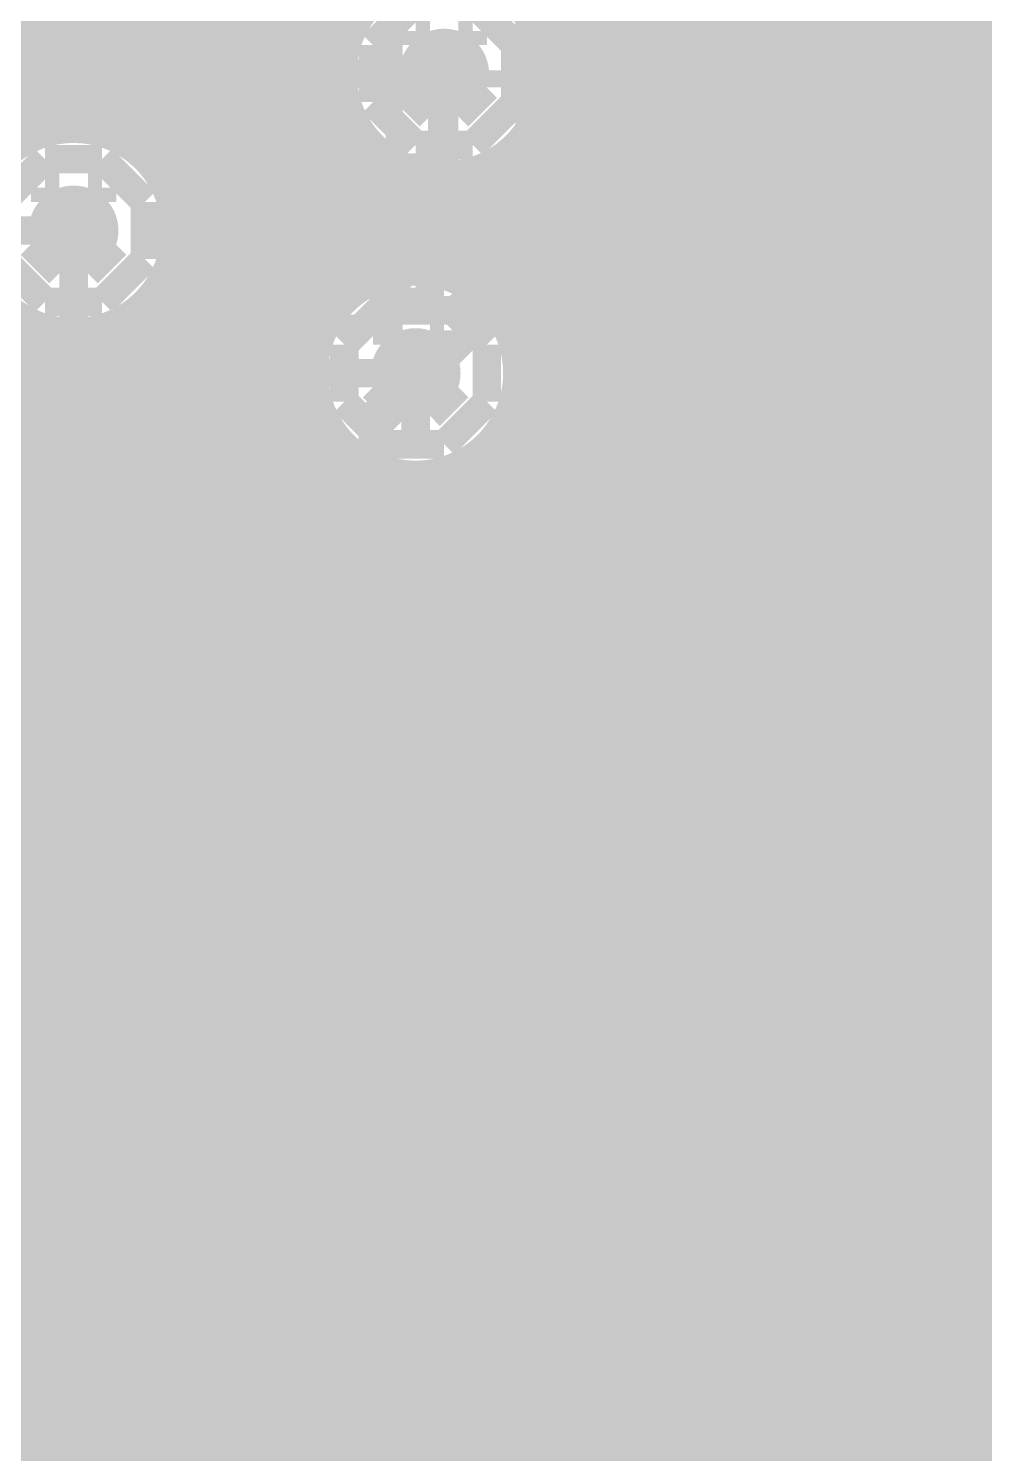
# Model space of a CAD drawing. Extents: x -5 to 157, y -120 to 103.
# Drawn here: x 63.61 to 72.13, y 44.99 to 57.68 of the extents above; entities that cross this region are included whole.
import ezdxf

# ---------------------------------------------------------------- set-up
doc = ezdxf.new("R2010")
doc.units = 0
doc.header["$MEASUREMENT"] = 0
doc.layers.get('0').update_dxf_attribs({"linetype": 'CONTINUOUS'})
for name, color, linetype in [('22-304-2_BOT', 7, 'CONTINUOUS'), ('22-304-2_DRD', 7, 'CONTINUOUS'), ('22-304-2_DRL', 2, 'CONTINUOUS'), ('22-304-2_IN1', 4, 'CONTINUOUS'), ('22-304-2_IN2', 3, 'CONTINUOUS'), ('22-304-2_SMT', 10, 'CONTINUOUS'), ('22-304-2_SPT', 9, 'CONTINUOUS'), ('22-304-2_SST', 11, 'CONTINUOUS'), ('22-304-2_TOP', 13, 'CONTINUOUS'), ('THRUHOLE_TAP', 7, 'CONTINUOUS')]:
    doc.layers.add(name, color=color, linetype=linetype)

# ---------------------------------------------------------------- blocks, each defined once
blk = doc.blocks.new('ROUND_39')
at = {"const_width": 0.40005}
blk.add_lwpolyline([(-0.200024, 0, 1), (0.200024, 0, 1)], format="xyb", close=True, dxfattribs=at)
blk = doc.blocks.new('ROUND_87')
at = {"const_width": 0.10033}
blk.add_lwpolyline([(-0.050164, 0, 1), (0.050164, 0, 1)], format="xyb", close=True, dxfattribs=at)
blk = doc.blocks.new('ROUND_88')
at = {"const_width": 0.10033}
blk.add_lwpolyline([(-0.050164, 0, 1), (0.050164, 0, 1)], format="xyb", close=True, dxfattribs=at)
blk = doc.blocks.new('ROUND_42')
at = {"const_width": 0.40005}
blk.add_lwpolyline([(-0.200024, 0, 1), (0.200024, 0, 1)], format="xyb", close=True, dxfattribs=at)
blk = doc.blocks.new('ROUND_38')
at = {"const_width": 0.40005}
blk.add_lwpolyline([(-0.200024, 0, 1), (0.200024, 0, 1)], format="xyb", close=True, dxfattribs=at)
blk = doc.blocks.new('RECTANGLE_3')
blk.add_solid([(0.4826, 0.4064), (0.4826, -0.4064), (-0.4826, 0.4064), (-0.4826, -0.4064)])
blk = doc.blocks.new('RECTANGLE_15')
blk.add_solid([(0.36957, 2.0447), (0.36957, -2.0447), (-0.36957, 2.0447), (-0.36957, -2.0447)])
blk = doc.blocks.new('ROUND_80')
at = {"const_width": 0.10033}
blk.add_lwpolyline([(-0.050164, 0, 1), (0.050164, 0, 1)], format="xyb", close=True, dxfattribs=at)

msp = doc.modelspace()

# ---------------------------------------------------------------- linework, layer by layer
at = {"layer": '22-304-2_BOT', "const_width": 0.254}
for points in [[(68.834, 59.944), (68.834, 45.847)], [(69.0626, 59.944), (69.0626, 45.847)], [(69.2912, 59.944), (69.2912, 45.847)], [(69.5198, 59.944), (69.5198, 45.847)], [(69.7484, 59.944), (69.7484, 45.847)], [(69.977, 59.944), (69.977, 45.847)], [(70.2056, 59.944), (70.2056, 45.847)], [(70.4342, 59.944), (70.4342, 45.847)], [(70.6628, 59.944), (70.6628, 45.847)], [(70.8914, 59.944), (70.8914, 45.847)], [(71.12, 59.944), (71.12, 45.847)], [(71.3486, 59.944), (71.3486, 45.847)], [(71.5772, 59.944), (71.5772, 45.847)], [(71.8058, 59.944), (71.8058, 45.847)], [(72.0344, 59.944), (72.0344, 45.847)], [(68.6054, 59.84494), (68.6054, 45.847)], [(68.1482, 59.67476), (68.1482, 57.62498)], [(68.3768, 59.72302), (68.3768, 45.847)], [(74.1934, 57.7596), (68.07708, 57.7596)], [(74.30516, 57.531), (68.18122, 57.531)], [(57.023, 57.277), (67.31, 57.277)], [(74.52614, 57.3024), (68.21678, 57.3024)], [(94.91472, 57.0738), (68.19392, 57.0738)], [(68.1482, 56.92902), (68.1482, 45.847)], [(94.869, 56.8452), (68.10756, 56.8452)], [(66.6623, 56.642), (64.50076, 56.642)], [(66.6877, 56.6166), (64.53886, 56.6166)], [(64.7192, 56.642), (64.7192, 56.44388)], [(64.9478, 56.642), (64.9478, 55.245)], [(65.1764, 56.642), (65.1764, 55.245)], [(65.405, 56.642), (65.405, 55.245)], [(65.6336, 56.642), (65.6336, 55.245)], [(65.8622, 56.642), (65.8622, 55.245)], [(66.0908, 56.642), (66.0908, 55.245)], [(66.3194, 56.642), (66.3194, 55.245)], [(66.548, 56.642), (66.548, 55.36184)], [(67.9196, 56.6039), (67.9196, 54.8894)], [(94.83598, 56.6166), (67.9323, 56.6166)], [(66.7766, 56.54294), (66.7766, 55.4736)], [(67.12712, 56.388), (64.75984, 56.388)], [(67.0052, 56.42102), (67.0052, 55.51678)], [(67.2338, 56.37276), (67.2338, 55.499)], [(67.4624, 56.38292), (67.4624, 55.42026)], [(94.81312, 56.388), (67.49288, 56.388)], [(67.691, 56.45404), (67.691, 55.2577)], [(94.80042, 56.1594), (64.8716, 56.1594)], [(49.53, 55.88), (64.008, 55.88)], [(94.79788, 55.9308), (64.91478, 55.9308)], [(94.80804, 55.7022), (64.897, 55.7022)], [(66.7766, 55.4736), (64.81826, 55.4736)], [(94.82582, 55.4736), (67.3354, 55.4736)], [(66.4083, 55.245), (64.6557, 55.245)], [(66.4083, 55.245), (64.6557, 55.245)], [(64.7192, 55.31612), (64.7192, 55.245)], [(94.8563, 55.245), (67.7037, 55.245)], [(94.89694, 55.0164), (67.86626, 55.0164)], [(94.94774, 54.7878), (67.945, 54.7878)], [(55.88, 54.61), (67.056, 54.61)], [(95.01124, 54.5592), (67.96278, 54.5592)], [(95.0849, 54.3306), (67.9196, 54.3306)], [(67.9196, 54.3306), (67.9196, 45.847)], [(95.17126, 54.102), (67.80784, 54.102)], [(66.4083, 53.975), (56.5277, 53.975)], [(63.5762, 53.975), (63.5762, 45.847)], [(63.8048, 53.975), (63.8048, 45.847)], [(64.0334, 53.975), (64.0334, 45.847)], [(64.262, 53.975), (64.262, 45.847)], [(64.4906, 53.975), (64.4906, 45.847)], [(64.7192, 53.975), (64.7192, 45.847)], [(64.9478, 53.975), (64.9478, 45.847)], [(65.1764, 53.975), (65.1764, 45.847)], [(65.405, 53.975), (65.405, 45.847)], [(65.6336, 53.975), (65.6336, 45.847)], [(65.8622, 53.975), (65.8622, 45.847)], [(66.0908, 53.975), (66.0908, 45.847)], [(66.3194, 53.975), (66.3194, 45.847)], [(67.691, 53.9623), (67.691, 45.847)], [(66.52514, 53.8734), (56.41086, 53.8734)], [(66.548, 53.85816), (66.548, 45.847)], [(95.27286, 53.8734), (67.58686, 53.8734)], [(66.7766, 53.7464), (66.7766, 45.847)], [(67.0052, 53.70322), (67.0052, 45.847)], [(67.2338, 53.71846), (67.2338, 45.847)], [(67.4624, 53.7972), (67.4624, 45.847)], [(95.38716, 53.6448), (48.641, 53.6448)], [(95.5167, 53.4162), (48.641, 53.4162)], [(95.66402, 53.1876), (48.641, 53.1876)], [(95.82912, 52.959), (48.641, 52.959)], [(96.01454, 52.7304), (48.641, 52.7304)], [(96.22536, 52.5018), (48.641, 52.5018)], [(96.46412, 52.2732), (48.641, 52.2732)], [(96.73844, 52.0446), (48.641, 52.0446)], [(97.05848, 51.816), (48.6029, 51.816)], [(97.44456, 51.5874), (48.49876, 51.5874)], [(97.93478, 51.3588), (48.63084, 51.3588)], [(98.65614, 51.1302), (54.32298, 51.1302)], [(106.3244, 50.9016), (54.6481, 50.9016)], [(106.3244, 50.673), (54.79796, 50.673)], [(106.3244, 50.4444), (54.86908, 50.4444)], [(118.745, 46.7614), (118.745, 46.609), (117.348, 45.212), (57.023, 45.212), (53.975, 48.26), (53.975, 50.292)], [(106.3244, 50.2158), (54.87924, 50.2158)], [(106.3244, 49.9872), (54.82844, 49.9872)], [(106.3244, 49.7586), (54.70906, 49.7586)], [(106.3244, 49.53), (54.61, 49.53)], [(106.3244, 49.3014), (54.61, 49.3014)], [(106.3244, 49.0728), (54.61, 49.0728)], [(106.3244, 48.8442), (54.61, 48.8442)], [(106.3244, 48.6156), (54.61, 48.6156)], [(106.3244, 48.387), (54.74462, 48.387)], [(106.3244, 48.1584), (54.97322, 48.1584)], [(106.3244, 47.9298), (55.20182, 47.9298)], [(81.27492, 47.7012), (59.69254, 47.7012)], [(80.97774, 47.4726), (59.99226, 47.4726)], [(80.81264, 47.244), (60.15482, 47.244)], [(80.7212, 47.0154), (60.24626, 47.0154)], [(80.6831, 46.7868), (60.28436, 46.7868)], [(80.69326, 46.5582), (60.2742, 46.5582)], [(80.75168, 46.3296), (60.21578, 46.3296)], [(80.87106, 46.101), (60.0964, 46.101)], [(81.10728, 45.847), (59.86018, 45.847)], [(81.0768, 45.8724), (59.89066, 45.8724)]]:
    msp.add_lwpolyline(points, dxfattribs=at)
for points in [[(68.21678, 57.277, 0.4142136), (67.31, 58.18378)], [(67.31, 56.37022, 0.4142136), (68.21678, 57.277)], [(64.91478, 55.88, 0.2544817), (64.5004, 56.64144)], [(66.6623, 56.642, 0.2014867), (67.31, 56.36995)], [(64.6557, 55.245, 0.1963405), (64.91505, 55.88)], [(67.056, 55.51678, 0.2014871), (66.40849, 55.24481)], [(67.96278, 54.61, 0.4142136), (67.056, 55.51678)], [(67.056, 53.70322, 0.4142136), (67.96278, 54.61)], [(66.4083, 53.975, 0.2014867), (67.056, 53.70295)]]:
    msp.add_lwpolyline(points, format="xyb", dxfattribs=at)
at = {"layer": '22-304-2_DRD', "const_width": 0.254}
for points in [[(67.056, 57.912), (66.675, 57.531)], [(67.945, 57.531), (67.564, 57.912)], [(67.056, 57.658), (67.056, 57.531)], [(67.183, 57.658), (67.056, 57.658)], [(67.183, 57.531), (67.183, 57.658)], [(67.437, 57.658), (67.437, 57.531)], [(67.564, 57.658), (67.437, 57.658)], [(67.564, 57.531), (67.564, 57.658)], [(66.675, 57.531), (66.675, 57.023)], [(67.056, 57.531), (67.183, 57.531)], [(67.437, 57.531), (67.564, 57.531)], [(67.945, 57.023), (67.945, 57.531)], [(67.183, 56.896), (66.929, 57.15)], [(67.691, 57.15), (67.437, 56.896)], [(66.675, 57.023), (67.056, 56.642)], [(67.564, 56.642), (67.945, 57.023)], [(67.437, 56.896), (67.183, 56.896)], [(67.056, 56.642), (67.564, 56.642)], [(63.754, 56.515), (63.373, 56.134)], [(64.262, 56.515), (63.754, 56.515)], [(64.643, 56.134), (64.262, 56.515)], [(66.929, 56.4388), (66.548, 56.0578)], [(66.929, 56.4388), (66.548, 56.0578)], [(67.437, 56.4388), (66.929, 56.4388)], [(67.437, 56.4388), (66.929, 56.4388)], [(67.818, 56.0578), (67.437, 56.4388)], [(67.818, 56.0578), (67.437, 56.4388)], [(63.754, 56.261), (63.754, 56.134)], [(63.881, 56.261), (63.754, 56.261)], [(63.881, 56.134), (63.881, 56.261)], [(64.135, 56.261), (64.135, 56.134)], [(64.262, 56.261), (64.135, 56.261)], [(64.262, 56.134), (64.262, 56.261)], [(63.754, 56.134), (63.881, 56.134)], [(64.135, 56.134), (64.262, 56.134)], [(64.643, 55.626), (64.643, 56.134)], [(66.929, 56.1848), (66.929, 56.0578)], [(67.056, 56.1848), (66.929, 56.1848)], [(66.929, 56.1848), (66.929, 56.0578)], [(67.056, 56.1848), (66.929, 56.1848)], [(67.056, 56.0578), (67.056, 56.1848)], [(67.056, 56.0578), (67.056, 56.1848)], [(67.31, 56.1848), (67.31, 56.0578)], [(67.437, 56.1848), (67.31, 56.1848)], [(67.31, 56.1848), (67.31, 56.0578)], [(67.437, 56.1848), (67.31, 56.1848)], [(67.437, 56.0578), (67.437, 56.1848)], [(67.437, 56.0578), (67.437, 56.1848)], [(66.548, 56.0578), (66.548, 55.5498)], [(66.548, 56.0578), (66.548, 55.5498)], [(66.929, 56.0578), (67.056, 56.0578)], [(66.929, 56.0578), (67.056, 56.0578)], [(67.31, 56.0578), (67.437, 56.0578)], [(67.31, 56.0578), (67.437, 56.0578)], [(67.818, 55.5498), (67.818, 56.0578)], [(67.818, 55.5498), (67.818, 56.0578)], [(63.881, 55.499), (63.627, 55.753)], [(64.389, 55.753), (64.135, 55.499)], [(63.373, 55.626), (63.754, 55.245)], [(64.262, 55.245), (64.643, 55.626)], [(67.056, 55.4228), (66.802, 55.6768)], [(67.056, 55.4228), (66.802, 55.6768)], [(67.564, 55.6768), (67.31, 55.4228)], [(67.564, 55.6768), (67.31, 55.4228)], [(64.135, 55.499), (63.881, 55.499)], [(66.548, 55.5498), (66.929, 55.1688)], [(66.548, 55.5498), (66.929, 55.1688)], [(67.437, 55.1688), (67.818, 55.5498)], [(67.437, 55.1688), (67.818, 55.5498)], [(67.31, 55.4228), (67.056, 55.4228)], [(67.31, 55.4228), (67.056, 55.4228)], [(63.754, 55.245), (64.262, 55.245)], [(66.802, 55.245), (66.421, 54.864)], [(67.31, 55.245), (66.802, 55.245)], [(67.691, 54.864), (67.31, 55.245)], [(66.929, 55.1688), (67.437, 55.1688)], [(66.929, 55.1688), (67.437, 55.1688)], [(66.802, 54.991), (66.802, 54.864)], [(66.929, 54.991), (66.802, 54.991)], [(66.929, 54.864), (66.929, 54.991)], [(67.183, 54.991), (67.183, 54.864)], [(67.31, 54.991), (67.183, 54.991)], [(67.31, 54.864), (67.31, 54.991)], [(66.421, 54.864), (66.421, 54.356)], [(66.802, 54.864), (66.929, 54.864)], [(67.183, 54.864), (67.31, 54.864)], [(67.691, 54.356), (67.691, 54.864)], [(66.929, 54.229), (66.675, 54.483)], [(67.437, 54.483), (67.183, 54.229)], [(66.421, 54.356), (66.802, 53.975)], [(67.31, 53.975), (67.691, 54.356)], [(67.183, 54.229), (66.929, 54.229)], [(66.802, 53.975), (67.31, 53.975)]]:
    msp.add_lwpolyline(points, dxfattribs=at)
at = {"layer": '22-304-2_IN1', "const_width": 0.254}
for points in [[(63.7032, 64.643), (63.7032, 56.73344)], [(63.9318, 64.643), (63.9318, 56.78424)], [(64.1604, 64.643), (64.1604, 56.77408)], [(64.389, 64.643), (64.389, 56.70296)], [(64.6176, 64.643), (64.6176, 56.5531)], [(64.8462, 64.643), (64.8462, 56.22798)], [(65.0748, 64.643), (65.0748, 44.27474)], [(65.3034, 64.643), (65.3034, 44.33316)], [(65.532, 64.643), (65.532, 44.32808)], [(65.7606, 64.643), (65.7606, 44.26458)], [(65.9892, 64.643), (65.9892, 44.12488)], [(66.2178, 64.643), (66.2178, 54.95798)], [(66.4464, 64.643), (66.4464, 57.5564)], [(69.1896, 64.643), (69.1896, 33.782)], [(69.4182, 64.643), (69.4182, 33.782)], [(69.6468, 64.643), (69.6468, 43.77944)], [(69.8754, 64.643), (69.8754, 44.10202)], [(70.104, 64.643), (70.104, 44.25442)], [(70.3326, 64.643), (70.3326, 44.32554)], [(70.5612, 64.643), (70.5612, 44.3357)], [(70.7898, 64.643), (70.7898, 44.2849)], [(71.0184, 64.643), (71.0184, 44.16552)], [(71.247, 64.643), (71.247, 43.92422)], [(71.4756, 64.643), (71.4756, 40.85082)], [(71.7042, 64.643), (71.7042, 40.78732)], [(71.9328, 64.643), (71.9328, 40.67302)], [(72.1614, 64.643), (72.1614, 40.4876)], [(68.961, 60.39612), (68.961, 33.782)], [(68.7324, 59.9567), (68.7324, 43.88104)], [(68.5038, 59.78144), (68.5038, 44.1452)], [(68.2752, 59.69508), (68.2752, 44.27474)], [(66.48704, 57.658), (57.84596, 57.658)], [(74.23404, 57.658), (68.13296, 57.658)], [(66.41592, 57.4294), (57.91708, 57.4294)], [(74.3839, 57.4294), (68.20408, 57.4294)], [(66.40576, 57.2008), (57.92724, 57.2008)], [(74.70902, 57.2008), (68.21424, 57.2008)], [(66.4464, 56.9976), (66.4464, 56.33466)], [(66.45402, 56.9722), (57.87644, 56.9722)], [(96.42856, 56.9722), (68.16344, 56.9722)], [(63.7286, 56.7436), (57.75706, 56.7436)], [(66.57594, 56.7436), (64.2874, 56.7436)], [(96.37268, 56.7436), (68.04406, 56.7436)], [(68.0466, 56.74614), (68.0466, 56.0832)], [(66.675, 56.6293), (66.675, 56.55564)], [(66.61912, 56.515), (64.6557, 56.515)], [(96.3295, 56.515), (67.80276, 56.515)], [(67.818, 56.52516), (67.818, 56.4515)], [(66.41338, 56.2864), (64.81826, 56.2864)], [(96.3041, 56.2864), (67.95008, 56.2864)], [(66.31178, 56.0578), (64.897, 56.0578)], [(96.2914, 56.0578), (68.05422, 56.0578)], [(66.27622, 55.8292), (64.91478, 55.8292)], [(96.29648, 55.8292), (68.08978, 55.8292)], [(66.29908, 55.6006), (64.8716, 55.6006)], [(96.31426, 55.6006), (68.06692, 55.6006)], [(64.8462, 55.53202), (64.8462, 44.1452)], [(68.0466, 55.5244), (68.0466, 44.33316)], [(66.38544, 55.372), (64.75984, 55.372)], [(96.34728, 55.372), (67.98056, 55.372)], [(64.6176, 55.2069), (64.6176, 44.19854)], [(66.32194, 55.1434), (64.53886, 55.1434)], [(96.39808, 55.1434), (67.8053, 55.1434)], [(67.818, 55.1561), (67.818, 55.10276)], [(63.7032, 55.02402), (63.7032, 44.22902)], [(63.9318, 54.97576), (63.9318, 44.31538)], [(64.1604, 54.98592), (64.1604, 44.33824)], [(64.389, 55.05704), (64.389, 44.30268)], [(66.20002, 54.9148), (56.73344, 54.9148)], [(96.46412, 54.9148), (67.90944, 54.9148)], [(66.15176, 54.6862), (56.78424, 54.6862)], [(96.54794, 54.6862), (67.96024, 54.6862)], [(66.16192, 54.4576), (56.77408, 54.4576)], [(96.64954, 54.4576), (67.95008, 54.4576)], [(66.23304, 54.229), (56.70296, 54.229)], [(66.2178, 54.26202), (66.2178, 44.21378)], [(96.77146, 54.229), (67.87896, 54.229)], [(67.818, 54.11724), (67.818, 44.32808)], [(66.3829, 54.0004), (56.5531, 54.0004)], [(66.4464, 53.9369), (66.4464, 44.30776)], [(96.91624, 54.0004), (67.7291, 54.0004)], [(67.5894, 53.87594), (67.5894, 44.26458)], [(66.70802, 53.7718), (56.22798, 53.7718)], [(66.675, 53.78704), (66.675, 44.33824)], [(66.9036, 53.71592), (66.9036, 44.30776)], [(67.1322, 53.70576), (67.1322, 44.21378)], [(67.3608, 53.75402), (67.3608, 44.12488)], [(97.08896, 53.7718), (67.40398, 53.7718)], [(97.2947, 53.5432), (43.10888, 53.5432)], [(97.54108, 53.3146), (43.31208, 53.3146)], [(97.84588, 53.086), (43.41622, 53.086)], [(98.23958, 52.8574), (43.45178, 52.8574)], [(98.82886, 52.6288), (43.42892, 52.6288)], [(138.684, 52.4002), (43.34256, 52.4002)], [(138.684, 52.1716), (43.1673, 52.1716)], [(138.684, 51.943), (42.72788, 51.943)], [(138.684, 51.7144), (33.55086, 51.7144)], [(138.684, 51.4858), (48.32858, 51.4858)], [(138.684, 51.2572), (48.7807, 51.2572)], [(108.00588, 51.0286), (54.50586, 51.0286)], [(107.74172, 50.8), (54.72684, 50.8)], [(107.61218, 50.5714), (54.8386, 50.5714)], [(107.5563, 50.3428), (54.88178, 50.3428)], [(107.55884, 50.1142), (54.864, 50.1142)], [(107.62234, 49.8856), (54.78526, 49.8856)], [(107.76204, 49.657), (54.6227, 49.657)], [(108.05414, 49.4284), (54.2544, 49.4284)], [(138.684, 49.1998), (48.84928, 49.1998)], [(128.72212, 48.9712), (49.04994, 48.9712)], [(128.51638, 48.7426), (49.17186, 48.7426)], [(128.41478, 48.514), (49.24298, 48.514)], [(128.37922, 48.2854), (49.27092, 48.2854)], [(128.40208, 48.0568), (49.25568, 48.0568)], [(128.48844, 47.8282), (49.1998, 47.8282)], [(81.11744, 47.5996), (59.85256, 47.5996)], [(80.89392, 47.371), (60.07608, 47.371)], [(80.76438, 47.1424), (60.20308, 47.1424)], [(80.69834, 46.9138), (60.26912, 46.9138)], [(80.6831, 46.6852), (60.2869, 46.6852)], [(80.71358, 46.4566), (60.25388, 46.4566)], [(80.7974, 46.228), (60.17006, 46.228)], [(80.94726, 45.9994), (60.0202, 45.9994)], [(81.21904, 45.7708), (59.74842, 45.7708)], [(105.32364, 45.5422), (22.4155, 45.5422)], [(138.684, 45.3136), (22.52726, 45.3136)], [(88.02624, 45.085), (22.75586, 45.085)]]:
    msp.add_lwpolyline(points, dxfattribs=at)
for points in [[(67.31, 58.18378, 0.4142136), (66.40322, 57.277)], [(68.21678, 57.277, 0.4142136), (67.31, 58.18378)], [(66.40322, 57.277, 0.2195798), (66.72155, 56.58709)], [(67.76974, 56.49468, 0.2658872), (68.2174, 57.277)], [(64.008, 56.78678, 0.4142136), (63.10122, 55.88)], [(64.91478, 55.88, 0.4142136), (64.008, 56.78678)], [(66.72072, 56.58612, 0.2652422), (66.27431, 55.8038)], [(66.72072, 56.58612, 0.2652422), (66.27431, 55.8038)], [(68.08978, 55.8038, 0.2201383), (67.76998, 56.49496)], [(68.08978, 55.8038, 0.2201383), (67.76998, 56.49496)], [(63.10122, 55.88, 0.4142136), (64.008, 54.97322)], [(64.008, 54.97322, 0.4142136), (64.91478, 55.88)], [(66.27622, 55.8038, 0.1554025), (66.44324, 55.27938)], [(66.27622, 55.8038, 0.1554025), (66.44324, 55.27938)], [(67.79514, 55.13578, 0.2102747), (68.08907, 55.8038)], [(67.79514, 55.13578, 0.2102747), (68.08907, 55.8038)], [(66.44132, 55.27802, 0.2097363), (66.14821, 54.61)], [(67.96278, 54.61, 0.1552318), (67.7961, 55.13392)], [(66.14922, 54.61, 0.4142136), (67.056, 53.70322)], [(67.056, 53.70322, 0.4142136), (67.96278, 54.61)]]:
    msp.add_lwpolyline(points, format="xyb", dxfattribs=at)
at = {"layer": '22-304-2_IN2', "const_width": 0.254}
for points in [[(72.0344, 91.48826), (72.0344, 40.74668)], [(71.8058, 91.34602), (71.8058, 40.87368)], [(63.8048, 67.40652), (63.8048, 56.88584)], [(63.5762, 67.07886), (63.5762, 56.80964)], [(69.5198, 65.37452), (69.5198, 29.718)], [(69.2912, 65.04686), (69.2912, 29.718)], [(71.5772, 63.53302), (71.5772, 40.94988)], [(69.7484, 63.32728), (69.7484, 29.718)], [(69.977, 63.07328), (69.977, 40.21582)], [(71.3486, 63.16726), (71.3486, 40.98798)], [(71.12, 62.98946), (71.12, 40.98798)], [(70.2056, 62.93866), (70.2056, 40.54348)], [(70.4342, 62.87008), (70.4342, 40.73906)], [(70.6628, 62.85484), (70.6628, 40.8686)], [(70.8914, 62.89294), (70.8914, 40.94734)], [(66.0908, 62.72784), (66.0908, 54.95798)], [(66.3194, 62.76594), (66.3194, 57.5437)], [(69.0626, 60.30976), (69.0626, 29.718)], [(65.8622, 60.05322), (65.8622, 42.60596)], [(64.0334, 59.84748), (64.0334, 56.90616)], [(68.834, 59.89066), (68.834, 29.718)], [(65.6336, 59.68746), (65.6336, 42.44594)], [(68.6054, 59.7027), (68.6054, 29.718)], [(64.262, 59.59348), (64.262, 56.87314)], [(68.3768, 59.59856), (68.3768, 29.718)], [(64.4906, 59.45886), (64.4906, 56.78424)], [(65.1764, 59.41314), (65.1764, 29.718)], [(65.405, 59.50966), (65.405, 42.13098)], [(64.7192, 59.39028), (64.7192, 56.61914)], [(64.9478, 59.37504), (64.9478, 56.29148)], [(66.40322, 57.7596), (57.92724, 57.7596)], [(74.06894, 57.7596), (68.21424, 57.7596)], [(66.31432, 57.531), (58.01614, 57.531)], [(74.16546, 57.531), (68.30314, 57.531)], [(66.28384, 57.3024), (58.04916, 57.3024)], [(74.34326, 57.3024), (68.33616, 57.3024)], [(66.30416, 57.0738), (58.02884, 57.0738)], [(66.3194, 57.00776), (66.3194, 55.32374)], [(74.70902, 57.0738), (68.31584, 57.0738)], [(63.66002, 56.8452), (57.95264, 56.8452)], [(66.37782, 56.8452), (64.35598, 56.8452)], [(96.27362, 56.8452), (68.23964, 56.8452)], [(66.52514, 56.6166), (64.72174, 56.6166)], [(96.22536, 56.6166), (68.09486, 56.6166)], [(68.1482, 56.68518), (68.1482, 29.718)], [(66.548, 56.58866), (66.548, 55.50154)], [(66.79692, 56.388), (64.89954, 56.388)], [(66.7766, 56.4007), (66.7766, 55.59806)], [(96.19488, 56.388), (67.82308, 56.388)], [(67.9196, 56.4515), (67.9196, 55.16372)], [(67.0052, 56.29656), (67.0052, 55.63362)], [(67.2338, 56.25338), (67.2338, 55.62092)], [(67.4624, 56.261), (67.4624, 55.55234)], [(67.691, 56.3245), (67.691, 55.41518)], [(96.1771, 56.1594), (64.99606, 56.1594)], [(96.17456, 55.9308), (65.03162, 55.9308)], [(96.18472, 55.7022), (65.01892, 55.7022)], [(64.9478, 55.46852), (64.9478, 29.718)], [(66.50228, 55.4736), (64.95034, 55.4736)], [(96.21266, 55.4736), (67.60972, 55.4736)], [(66.24828, 55.245), (64.81318, 55.245)], [(96.2533, 55.245), (67.86118, 55.245)], [(64.7192, 55.14086), (64.7192, 29.718)], [(64.4906, 54.97322), (64.4906, 29.718)], [(66.11366, 55.0164), (64.56172, 55.0164)], [(96.30918, 55.0164), (67.99834, 55.0164)], [(63.5762, 54.94782), (63.5762, 29.718)], [(63.8048, 54.87416), (63.8048, 29.718)], [(64.0334, 54.85384), (64.0334, 29.718)], [(64.262, 54.88432), (64.262, 29.718)], [(66.04508, 54.7878), (56.89092, 54.7878)], [(96.38284, 54.7878), (68.06692, 54.7878)], [(66.02984, 54.5592), (56.90362, 54.5592)], [(96.47174, 54.5592), (68.07962, 54.5592)], [(66.06794, 54.3306), (56.86806, 54.3306)], [(96.58096, 54.3306), (68.04406, 54.3306)], [(66.0908, 54.26202), (66.0908, 42.69232)], [(66.16446, 54.102), (56.77154, 54.102)], [(96.7105, 54.102), (67.94754, 54.102)], [(67.9196, 54.05628), (67.9196, 29.718)], [(66.34226, 53.8734), (56.59374, 53.8734)], [(66.3194, 53.89626), (66.3194, 42.72026)], [(96.8629, 53.8734), (67.76974, 53.8734)], [(66.548, 53.71846), (66.548, 42.69994)], [(67.691, 53.80228), (67.691, 29.718)], [(66.70802, 53.6448), (56.22798, 53.6448)], [(66.7766, 53.62194), (66.7766, 42.6212)], [(67.0052, 53.58384), (67.0052, 42.47134)], [(67.2338, 53.59908), (67.2338, 42.1894)], [(97.0407, 53.6448), (67.40398, 53.6448)], [(67.4624, 53.66766), (67.4624, 29.718)], [(97.25406, 53.4162), (33.36798, 53.4162)], [(97.5106, 53.1876), (33.73374, 53.1876)], [(97.82302, 52.959), (33.91154, 52.959)], [(98.22942, 52.7304), (34.00806, 52.7304)], [(98.84156, 52.5018), (34.04362, 52.5018)], [(105.79608, 52.2732), (34.03092, 52.2732)], [(105.78084, 52.0446), (33.96234, 52.0446)], [(105.81894, 51.816), (33.82518, 51.816)], [(105.91546, 51.5874), (48.40224, 51.5874)], [(106.09326, 51.3588), (48.8442, 51.3588)], [(106.45902, 51.1302), (54.56682, 51.1302)], [(109.23778, 50.9016), (54.8005, 50.9016)], [(109.46638, 50.673), (54.9275, 50.673)], [(109.69498, 50.4444), (54.98846, 50.4444)], [(109.92358, 50.2158), (54.99862, 50.2158)], [(110.15218, 49.9872), (54.95544, 49.9872)], [(110.38078, 49.7586), (54.8513, 49.7586)], [(110.60938, 49.53), (54.6608, 49.53)], [(110.83798, 49.3014), (54.2417, 49.3014)], [(111.06658, 49.0728), (49.12106, 49.0728)], [(111.29518, 48.8442), (49.25822, 48.8442)], [(111.52378, 48.6156), (49.3395, 48.6156)], [(111.75238, 48.387), (49.38268, 48.387)], [(111.98098, 48.1584), (49.38522, 48.1584)], [(81.59242, 47.9298), (59.37758, 47.9298)], [(81.05394, 47.7012), (59.91352, 47.7012)], [(80.8228, 47.4726), (60.1472, 47.4726)], [(80.68056, 47.244), (60.2869, 47.244)], [(80.59928, 47.0154), (60.36818, 47.0154)], [(80.56626, 46.7868), (60.40374, 46.7868)], [(80.57388, 46.5582), (60.39358, 46.5582)], [(80.62722, 46.3296), (60.34024, 46.3296)], [(80.73136, 46.101), (60.2361, 46.101)], [(80.90408, 45.8724), (60.06592, 45.8724)], [(81.20126, 45.6438), (59.7662, 45.6438)], [(105.29062, 45.4152), (17.36852, 45.4152)], [(87.96528, 45.1866), (17.59712, 45.1866)], [(87.71128, 44.958), (17.82572, 44.958)]]:
    msp.add_lwpolyline(points, dxfattribs=at)
for points in [[(67.31, 58.30316, 0.4142136), (66.28384, 57.277)], [(68.33616, 57.277, 0.4142136), (67.31, 58.30316)], [(66.28384, 57.277, 0.4142136), (67.31, 56.25084)], [(67.31, 56.25084, 0.4142136), (68.33616, 57.277)], [(64.008, 56.90616, 0.4142136), (62.98184, 55.88)], [(65.03416, 55.88, 0.4142136), (64.008, 56.90616)], [(62.98184, 55.88, 0.4142136), (64.008, 54.85384)], [(64.008, 54.85384, 0.4142136), (65.03416, 55.88)], [(67.056, 55.63616, 0.4142136), (66.02984, 54.61)], [(68.08216, 54.61, 0.4142136), (67.056, 55.63616)], [(66.02984, 54.61, 0.4142136), (67.056, 53.58384)], [(67.056, 53.58384, 0.4142136), (68.08216, 54.61)]]:
    msp.add_lwpolyline(points, format="xyb", dxfattribs=at)
at = {"layer": '22-304-2_SST', "const_width": 0.1524}
for points in [[(66.8655, 55.0545), (66.8655, 57.9755), (65.2272, 57.9755), (65.2272, 55.0545), (66.8655, 55.0545)], [(67.40906, 56.7563), (67.24142, 56.81726), (67.24142, 57.17286), (67.40906, 57.23128), (68.08724, 57.23128), (68.25742, 57.17286), (68.25742, 56.81726), (68.08724, 56.7563)], [(67.74942, 55.97906), (67.91706, 55.9181), (68.08724, 55.9181), (68.25742, 55.97906), (68.25742, 56.33466), (68.08724, 56.39308), (67.91706, 56.39308), (67.74942, 56.33466), (67.74942, 55.97906), (67.57924, 55.9181), (67.40906, 55.9181), (67.24142, 55.97906), (67.24142, 56.33466), (67.40906, 56.39308), (67.57924, 56.39308), (67.74942, 56.33466)], [(69.40042, 54.356), (69.40042, 54.18582), (69.46138, 54.01818), (69.6976, 54.01818), (69.75602, 54.18582), (69.75602, 55.03418)], [(69.81698, 55.03418), (69.57822, 55.03418)], [(70.1802, 54.18582), (70.23862, 54.01818), (70.59422, 54.01818), (70.65518, 54.18582), (70.65518, 54.52618), (70.5358, 54.69382), (70.1802, 54.69382), (70.1802, 55.03418), (70.65518, 55.03418)], [(63.9318, 52.48656), (64.3382, 52.48656), (64.3382, 52.58816), (63.9318, 52.58816), (63.9318, 52.48656), (63.9318, 51.66106)], [(64.3382, 51.66106), (64.3382, 52.48656)], [(65.2018, 52.48656), (65.6082, 52.48656), (65.6082, 52.58816), (65.2018, 52.58816), (65.2018, 52.48656), (65.2018, 51.66106)], [(65.6082, 51.66106), (65.6082, 52.48656)], [(66.4718, 52.48656), (66.8782, 52.48656), (66.8782, 52.58816), (66.4718, 52.58816), (66.4718, 52.48656), (66.4718, 51.66106)], [(66.8782, 51.66106), (66.8782, 52.48656)], [(67.7418, 52.48656), (68.1482, 52.48656), (68.1482, 52.58816), (67.7418, 52.58816), (67.7418, 52.48656), (67.7418, 51.66106)], [(68.1482, 51.66106), (68.1482, 52.48656)], [(69.0118, 52.48656), (69.4182, 52.48656), (69.4182, 52.58816), (69.0118, 52.58816), (69.0118, 52.48656), (69.0118, 51.66106)], [(69.4182, 52.16906), (69.4182, 52.48656)], [(70.2818, 52.48656), (70.6882, 52.48656), (70.6882, 52.58816), (70.2818, 52.58816), (70.2818, 52.48656), (70.2818, 52.16906)], [(70.6882, 52.16906), (70.6882, 52.48656)], [(71.5518, 52.48656), (71.9582, 52.48656), (71.9582, 52.58816), (71.5518, 52.58816), (71.5518, 52.48656), (71.5518, 52.16906)], [(71.9582, 51.66106), (71.9582, 52.48656)], [(69.215, 51.66106), (69.215, 52.16906), (71.755, 52.16906), (71.755, 51.66106)], [(54.991, 50.22596), (54.991, 51.66106), (55.89524, 51.66106), (59.69, 51.66106), (81.28, 51.66106), (85.07476, 51.66106), (85.07476, 51.36896)], [(61.1378, 50.54346), (79.82966, 50.54346)], [(64.3382, 49.56556), (64.3382, 49.36236), (64.3382, 49.26076), (63.9318, 49.26076), (63.9318, 49.36236), (63.9318, 49.56556), (63.9318, 49.66716), (64.3382, 49.66716), (64.3382, 49.56556), (63.9318, 49.56556)], [(65.6082, 49.56556), (65.6082, 49.36236), (65.6082, 49.26076), (65.2018, 49.26076), (65.2018, 49.36236), (65.2018, 49.56556), (65.2018, 49.66716), (65.6082, 49.66716), (65.6082, 49.56556), (65.2018, 49.56556)], [(66.8782, 49.56556), (66.8782, 49.36236), (66.8782, 49.26076), (66.4718, 49.26076), (66.4718, 49.36236), (66.4718, 49.56556), (66.4718, 49.66716), (66.8782, 49.66716), (66.8782, 49.56556), (66.4718, 49.56556)], [(68.1482, 49.56556), (68.1482, 49.36236), (68.1482, 49.26076), (67.7418, 49.26076), (67.7418, 49.36236), (67.7418, 49.56556), (67.7418, 49.66716), (68.1482, 49.66716), (68.1482, 49.56556), (67.7418, 49.56556)], [(69.4182, 49.56556), (69.4182, 49.36236), (69.4182, 49.26076), (69.0118, 49.26076), (69.0118, 49.36236), (69.0118, 49.56556), (69.0118, 49.66716), (69.4182, 49.66716), (69.4182, 49.56556), (69.0118, 49.56556)], [(70.6882, 49.56556), (70.6882, 49.36236), (70.6882, 49.26076), (70.2818, 49.26076), (70.2818, 49.36236), (70.2818, 49.56556), (70.2818, 49.66716), (70.6882, 49.66716), (70.6882, 49.56556), (70.2818, 49.56556)], [(71.9582, 49.56556), (71.9582, 49.36236), (71.9582, 49.26076), (71.5518, 49.26076), (71.5518, 49.36236), (71.5518, 49.56556), (71.5518, 49.66716), (71.9582, 49.66716), (71.9582, 49.56556), (71.5518, 49.56556)], [(64.3382, 49.36236), (63.9318, 49.36236)], [(65.6082, 49.36236), (65.2018, 49.36236)], [(66.8782, 49.36236), (66.4718, 49.36236)], [(68.1482, 49.36236), (67.7418, 49.36236)], [(69.4182, 49.36236), (69.0118, 49.36236)], [(70.6882, 49.36236), (70.2818, 49.36236)], [(71.9582, 49.36236), (71.5518, 49.36236)], [(64.3382, 48.29556), (64.3382, 48.09236), (64.3382, 47.99076), (63.9318, 47.99076), (63.9318, 48.09236), (63.9318, 48.29556), (63.9318, 48.39716), (64.3382, 48.39716), (64.3382, 48.29556), (63.9318, 48.29556)], [(65.6082, 48.29556), (65.6082, 48.09236), (65.6082, 47.99076), (65.2018, 47.99076), (65.2018, 48.09236), (65.2018, 48.29556), (65.2018, 48.39716), (65.6082, 48.39716), (65.6082, 48.29556), (65.2018, 48.29556)], [(66.8782, 48.29556), (66.8782, 48.09236), (66.8782, 47.99076), (66.4718, 47.99076), (66.4718, 48.09236), (66.4718, 48.29556), (66.4718, 48.39716), (66.8782, 48.39716), (66.8782, 48.29556), (66.4718, 48.29556)], [(68.1482, 48.29556), (68.1482, 48.09236), (68.1482, 47.99076), (67.7418, 47.99076), (67.7418, 48.09236), (67.7418, 48.29556), (67.7418, 48.39716), (68.1482, 48.39716), (68.1482, 48.29556), (67.7418, 48.29556)], [(69.4182, 48.29556), (69.4182, 48.09236), (69.4182, 47.99076), (69.0118, 47.99076), (69.0118, 48.09236), (69.0118, 48.29556), (69.0118, 48.39716), (69.4182, 48.39716), (69.4182, 48.29556), (69.0118, 48.29556)], [(70.6882, 48.29556), (70.6882, 48.09236), (70.6882, 47.99076), (70.2818, 47.99076), (70.2818, 48.09236), (70.2818, 48.29556), (70.2818, 48.39716), (70.6882, 48.39716), (70.6882, 48.29556), (70.2818, 48.29556)], [(71.9582, 48.29556), (71.9582, 48.09236), (71.9582, 47.99076), (71.5518, 47.99076), (71.5518, 48.09236), (71.5518, 48.29556), (71.5518, 48.39716), (71.9582, 48.39716), (71.9582, 48.29556), (71.5518, 48.29556)], [(64.3382, 48.09236), (63.9318, 48.09236)], [(65.6082, 48.09236), (65.2018, 48.09236)], [(66.8782, 48.09236), (66.4718, 48.09236)], [(68.1482, 48.09236), (67.7418, 48.09236)], [(69.4182, 48.09236), (69.0118, 48.09236)], [(70.6882, 48.09236), (70.2818, 48.09236)], [(71.9582, 48.09236), (71.5518, 48.09236)], [(69.215, 45.99686), (69.215, 47.11446), (61.1378, 47.11446)], [(63.373, 45.99686), (69.215, 45.99686), (69.215, 45.48886), (71.755, 45.48886), (71.755, 45.99686), (71.755, 47.11446), (79.8322, 47.11446)], [(64.3382, 45.17136), (64.3382, 45.06976), (63.9318, 45.06976), (63.9318, 45.17136), (64.3382, 45.17136), (64.3382, 45.99686)], [(63.9318, 45.99686), (63.9318, 45.17136)], [(65.6082, 45.17136), (65.6082, 45.06976), (65.2018, 45.06976), (65.2018, 45.17136), (65.6082, 45.17136), (65.6082, 45.99686)], [(65.2018, 45.99686), (65.2018, 45.17136)], [(66.8782, 45.17136), (66.8782, 45.06976), (66.4718, 45.06976), (66.4718, 45.17136), (66.8782, 45.17136), (66.8782, 45.99686)], [(66.4718, 45.99686), (66.4718, 45.17136)], [(68.1482, 45.17136), (68.1482, 45.06976), (67.7418, 45.06976), (67.7418, 45.17136), (68.1482, 45.17136), (68.1482, 45.99686)], [(67.7418, 45.99686), (67.7418, 45.17136)], [(69.0118, 45.99686), (69.0118, 45.17136)], [(71.9582, 45.17136), (71.9582, 45.06976), (71.5518, 45.06976), (71.5518, 45.17136), (71.9582, 45.17136), (71.9582, 45.99686)], [(83.439, 45.99686), (83.439, 45.48886), (85.979, 45.48886), (85.979, 45.99686), (85.07476, 45.99686), (81.28, 45.99686), (71.755, 45.99686)], [(69.4182, 45.17136), (69.4182, 45.06976), (69.0118, 45.06976), (69.0118, 45.17136), (69.4182, 45.17136), (69.4182, 45.48886)], [(70.6882, 45.17136), (70.6882, 45.06976), (70.2818, 45.06976), (70.2818, 45.17136), (70.6882, 45.17136), (70.6882, 45.48886)], [(70.2818, 45.48886), (70.2818, 45.17136)], [(71.5518, 45.48886), (71.5518, 45.17136)]]:
    msp.add_lwpolyline(points, dxfattribs=at)
at = {"layer": '22-304-2_TOP'}
for points, const_width in [([(65.405, 51.30546), (65.405, 53.975), (64.897, 54.483), (64.897, 57.531), (63.754, 58.674), (60.706, 58.674), (60.706, 61.722), (60.325, 62.103), (60.325, 62.1538)], 0.254), ([(66.675, 51.30546), (66.675, 54.102), (68.072, 55.499), (68.072, 60.579)], 0.254), ([(66.04, 58.9788), (66.04, 57.2262)], 0.254), ([(67.31, 57.277), (66.0908, 57.277), (66.04, 57.2262)], 0.254), ([(67.0306, 56.4134), (67.0306, 56.3118)], 0.254), ([(67.12712, 56.388), (67.0306, 56.388)], 0.254), ([(67.2338, 56.37276), (67.2338, 55.55742)], 0.254), ([(67.437, 56.37784), (67.437, 55.76062)], 0.254), ([(67.0306, 56.3118), (67.0306, 55.51678)], 0.254), ([(67.437, 56.1594), (67.0306, 56.1594)], 0.254), ([(64.008, 55.88), (64.008, 51.43246), (64.135, 51.30546)], 0.254), ([(66.04, 54.9529), (66.04, 55.8038)], 0.381), ([(66.9671, 55.8038), (66.04, 55.8038)], 0.381), ([(67.437, 55.9308), (67.0306, 55.9308)], 0.254), ([(67.183, 55.8038), (66.04, 55.8038)], 0.254), ([(66.04, 55.8038), (67.183, 55.8038)], 0.254), ([(67.437, 55.76062), (67.183, 55.50916)], 0.254), ([(67.37604, 55.7022), (67.0306, 55.7022)], 0.254), ([(67.056, 55.51678), (67.03061, 55.51643)], 0.254), ([(66.1924, 54.8894), (65.532, 54.8894)], 0.254), ([(65.532, 54.8894), (65.532, 54.74462)], 0.254), ([(65.6336, 54.8894), (65.6336, 54.64302)], 0.254), ([(65.8622, 54.8894), (65.8622, 54.41442)], 0.254), ([(66.0908, 54.8894), (66.0908, 54.47792)], 0.254), ([(66.16446, 54.7878), (65.532, 54.7878)], 0.254), ([(65.532, 54.74462), (65.85458, 54.42458)], 0.254), ([(66.14922, 54.61), (66.14957, 54.58461)], 0.254), ([(67.056, 54.61), (66.675, 54.229), (66.675, 54.102), (66.675, 51.30546)], 0.254), ([(66.13144, 54.5592), (65.71742, 54.5592)], 0.254), ([(66.04762, 54.3306), (65.93078, 54.3306)], 0.254), ([(66.04, 54.229), (66.04, 54.102)], 0.254), ([(66.04, 54.102), (66.04, 53.975)], 0.254), ([(66.04, 53.975), (66.04, 53.85816)], 0.254), ([(66.04, 53.975), (66.04, 53.85816)], 0.254), ([(64.135, 43.8658), (64.135, 46.355)], 0.381), ([(64.135, 46.355), (64.135, 43.43146)], 0.254), ([(65.405, 43.8658), (65.405, 46.355)], 0.381), ([(65.405, 46.355), (65.405, 43.43146)], 0.254), ([(65.405, 43.43146), (65.405, 46.355)], 0.254), ([(66.675, 43.8658), (66.675, 46.355)], 0.381), ([(66.675, 43.43146), (66.675, 46.355)], 0.254), ([(66.675, 43.43146), (66.675, 46.355)], 0.254), ([(66.675, 43.43146), (66.675, 46.355)], 0.254), ([(67.945, 43.8658), (67.945, 46.355)], 0.381), ([(67.945, 46.355), (67.945, 43.43146)], 0.254), ([(67.945, 46.355), (67.945, 43.43146)], 0.254), ([(70.485, 43.8658), (70.485, 46.355)], 0.381), ([(70.485, 46.355), (70.485, 43.43146)], 0.254), ([(70.485, 43.43146), (70.485, 46.355)], 0.254)]:
    msp.add_lwpolyline(points, dxfattribs=dict(at, const_width=const_width))
at = {"layer": '22-304-2_TOP', "const_width": 0.254}
for points in [[(67.0306, 56.4134, 0.0783853), (67.31, 56.36933)], [(67.31, 56.37022, 0.0350926), (67.43682, 56.37913)], [(67.183, 55.50916, 0.0350931), (67.056, 55.51808)], [(66.1924, 54.8894, 0.0783853), (66.14833, 54.61)], [(66.14922, 54.5846, 0.1497705), (66.04026, 54.229)], [(66.14922, 54.5846, 0.1497705), (66.04026, 54.229)], [(66.04, 53.975, 0.1989124), (65.85401, 54.42401)]]:
    msp.add_lwpolyline(points, format="xyb", dxfattribs=at)

# ---------------------------------------------------------------- block references
at = {"layer": '22-304-2_BOT'}
for p in [(67.31, 57.277), (64.008, 55.88), (67.183, 55.8038), (67.056, 54.61)]:
    msp.add_blockref('ROUND_39', p, dxfattribs=at)
at = {"layer": '22-304-2_DRL'}
for name, p in [('ROUND_88', (67.31, 57.277)), ('ROUND_88', (64.008, 55.88)), ('ROUND_88', (67.183, 55.8038)), ('ROUND_87', (67.056, 54.61))]:
    msp.add_blockref(name, p, dxfattribs=at)
at = {"layer": '22-304-2_IN1'}
for name, p in [('ROUND_42', (67.31, 57.277)), ('ROUND_42', (64.008, 55.88)), ('ROUND_42', (67.183, 55.8038)), ('ROUND_39', (67.056, 54.61))]:
    msp.add_blockref(name, p, dxfattribs=at)
at = {"layer": '22-304-2_IN2'}
for name, p in [('ROUND_42', (67.31, 57.277)), ('ROUND_42', (64.008, 55.88)), ('ROUND_42', (67.183, 55.8038)), ('ROUND_38', (67.056, 54.61))]:
    msp.add_blockref(name, p, dxfattribs=at)
at = {"layer": '22-304-2_SMT'}
for name, p in [('RECTANGLE_3', (66.04, 57.2262)), ('RECTANGLE_3', (66.04, 55.8038)), ('RECTANGLE_15', (64.135, 51.30546)), ('RECTANGLE_15', (65.405, 51.30546)), ('RECTANGLE_15', (66.675, 51.30546)), ('RECTANGLE_15', (67.945, 51.30546)), ('RECTANGLE_15', (69.215, 51.30546)), ('RECTANGLE_15', (70.485, 51.30546)), ('RECTANGLE_15', (71.755, 51.30546)), ('RECTANGLE_15', (64.135, 46.355)), ('RECTANGLE_15', (65.405, 46.355)), ('RECTANGLE_15', (66.675, 46.355)), ('RECTANGLE_15', (67.945, 46.355)), ('RECTANGLE_15', (69.215, 46.355)), ('RECTANGLE_15', (70.485, 46.355)), ('RECTANGLE_15', (71.755, 46.355))]:
    msp.add_blockref(name, p, dxfattribs=at)
at = {"layer": '22-304-2_SPT'}
for name, p in [('RECTANGLE_3', (66.04, 57.2262)), ('RECTANGLE_3', (66.04, 55.8038)), ('RECTANGLE_15', (64.135, 51.30546)), ('RECTANGLE_15', (65.405, 51.30546)), ('RECTANGLE_15', (66.675, 51.30546)), ('RECTANGLE_15', (67.945, 51.30546)), ('RECTANGLE_15', (69.215, 51.30546)), ('RECTANGLE_15', (70.485, 51.30546)), ('RECTANGLE_15', (71.755, 51.30546)), ('RECTANGLE_15', (64.135, 46.355)), ('RECTANGLE_15', (65.405, 46.355)), ('RECTANGLE_15', (66.675, 46.355)), ('RECTANGLE_15', (67.945, 46.355)), ('RECTANGLE_15', (69.215, 46.355)), ('RECTANGLE_15', (70.485, 46.355)), ('RECTANGLE_15', (71.755, 46.355))]:
    msp.add_blockref(name, p, dxfattribs=at)
at = {"layer": '22-304-2_TOP'}
for name, p in [('RECTANGLE_3', (66.04, 57.2262)), ('ROUND_39', (67.31, 57.277)), ('ROUND_39', (64.008, 55.88)), ('RECTANGLE_3', (66.04, 55.8038)), ('ROUND_39', (67.183, 55.8038)), ('ROUND_39', (67.056, 54.61)), ('RECTANGLE_15', (64.135, 51.30546)), ('RECTANGLE_15', (65.405, 51.30546)), ('RECTANGLE_15', (66.675, 51.30546)), ('RECTANGLE_15', (67.945, 51.30546)), ('RECTANGLE_15', (69.215, 51.30546)), ('RECTANGLE_15', (70.485, 51.30546)), ('RECTANGLE_15', (71.755, 51.30546)), ('RECTANGLE_15', (64.135, 46.355)), ('RECTANGLE_15', (65.405, 46.355)), ('RECTANGLE_15', (66.675, 46.355)), ('RECTANGLE_15', (67.945, 46.355)), ('RECTANGLE_15', (69.215, 46.355)), ('RECTANGLE_15', (70.485, 46.355)), ('RECTANGLE_15', (71.755, 46.355))]:
    msp.add_blockref(name, p, dxfattribs=at)
at = {"layer": 'THRUHOLE_TAP'}
for p in [(67.31, 57.277), (64.008, 55.88), (67.183, 55.8038), (67.056, 54.61)]:
    msp.add_blockref('ROUND_80', p, dxfattribs=at)

doc.saveas('drawing.dxf')
